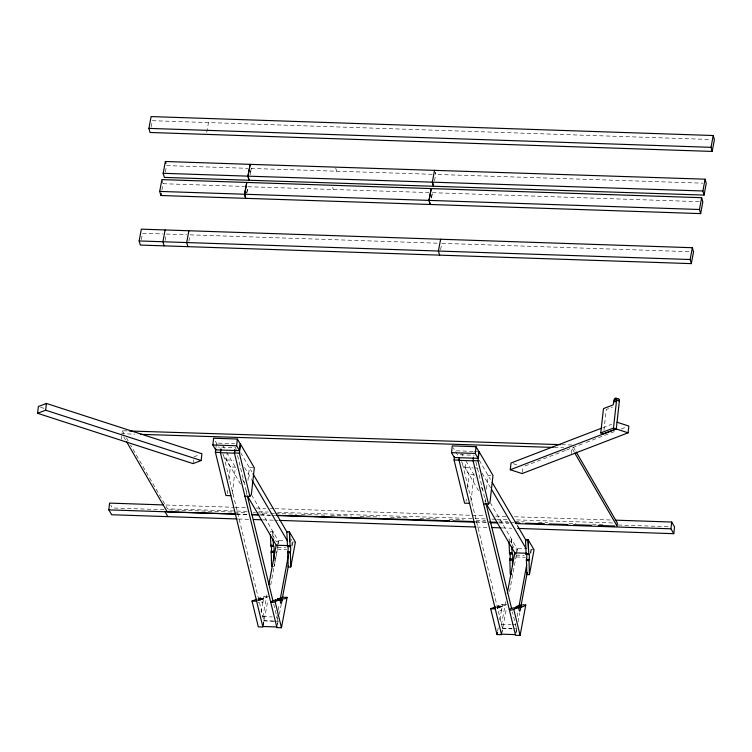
<?xml version="1.0" encoding="UTF-8"?>
<svg xmlns="http://www.w3.org/2000/svg" width="752" height="752" viewBox="0 0 752 752"><rect width="100%" height="100%" fill="white"/><g stroke="black" fill="none" stroke-linecap="round" stroke-linejoin="round"><path stroke-width="0.56" stroke-dasharray="3.76 2.82" d="M267.402 596.618C265.108 596.74 259.083 596.007 258.81 599.438A3.788 0.837 -88.1 0 1 258.566 601.215M268.549 596.656L263.67 598.517L263.379 599.598A3.788 0.837 -88.1 0 1 262.523 602.7L257.955 602.54M497.213 608.876A3.788 0.837 -88.1 0 0 497.457 607.108C497.862 603.301 504.742 604.505 507.196 604.326L502.317 606.178L497.655 606.14M121.316 439.196L121.664 435.822M571.257 453.588L571.849 448.004L574.199 452.055M126.985 430.915L122.294 430.764L121.965 433.754L134.852 434.158M193.095 463.617L193.602 459.115M215.937 447.694L216.454 443.078L234.568 443.708M240.546 484.1L226.474 459.97L227.104 454.34M227.405 493.726L227.79 490.238M228.965 479.767L230.394 466.973L222.771 453.907M232.359 493.895L235.357 467.133L230.394 466.973M246.383 494.393L246.778 490.906M247.944 480.434L249.373 467.641L254.336 467.8M277.61 546.3L278.24 540.669L285.243 540.904M291.748 545.642L292.255 541.139M478.61 490.755L465.121 467.641L465.751 462.001M466.052 501.396L466.306 499.065M467.481 488.603L469.041 474.634L461.427 461.578M471.006 501.565L474.004 474.803L469.041 474.634M485.031 502.063L485.425 498.576M486.469 489.27L488.029 475.302L492.983 475.471M522.217 472.444L522.837 466.813M516.257 553.97L516.887 548.33L525.065 548.612M530.404 553.312L530.903 548.81M603.941 430.351L606.272 409.502L612.354 407.189M497.749 606.027L502.317 606.178L502.026 607.259A3.788 0.837 -88.1 0 1 501.18 610.37L497.749 610.248M246.778 193.17L247.963 186.731L428.913 192.578M434.496 180.847L435.737 174.408L435.145 172.358L435.681 174.408L702.735 183.159M151.086 127.116L152.289 120.687L710.875 139.505M141.32 239.691L142.513 233.252L162.893 233.938M161.877 190.143L163.071 183.714L161.896 179.606M165.346 172.039L166.54 165.6L247.897 168.335M165.092 240.49L166.286 234.051L186.665 234.737M206.706 132.23L208.501 122.576M188.865 241.289L190.059 234.85L438.303 243.216M246.712 193.01L247.916 186.571M261.038 612.25L263.971 596.496M273.408 621.049L264.065 620.738L262.89 616.631L266.96 594.738M263.106 625.899L267.928 599.993M270.711 585.018L277.14 550.455M278.174 545.021L274.179 566.472L271.594 566.388M278.381 543.884L278.804 541.628L251.854 495.427M277.338 614.807L276.905 617.11L278.08 621.208L274.574 621.086M278.193 610.192L279.265 604.429M277.526 624.226L278.146 620.851M279.368 614.299L281.295 603.922M291.973 546.563L292.81 542.042L291.184 539.25M440.578 249.777L441.612 244.409M497.598 631.163L498.228 627.788M499.695 619.921L502.618 604.166M512.056 628.719L502.712 628.399L501.537 624.301L505.823 601.262M501.753 633.569L506.575 607.663M509.574 591.533L513.005 573.099M513.221 571.943L516.821 552.682M517.028 551.554L517.451 549.298L490.501 503.097M517.056 616.706L517.912 612.1M515.957 633.015L517.009 627.394M518.015 621.96L519.735 612.748M530.827 553.096L531.457 549.712L530.376 547.851M262.984 625.363L263.924 620.879L223.269 453.917M276.764 626.952L277.939 621.349L273.512 603.179M501.396 634.152L502.571 628.55L461.925 461.587M515.646 633.504L516.586 629.02L512.441 611.987M193.847 456.868L198.885 454.932M602.813 427.691L611.555 424.335M525.028 465.977L565.457 450.429M566.547 450.006L585.122 442.862M586.222 442.439L616.819 430.68M621.19 428.997L626.651 426.901M257.579 600.829L261.48 599.353L261.752 600.218A3.788 0.837 -88.1 0 0 262.523 602.7M497.204 608.133L500.155 607.014L500.4 607.889A3.788 0.837 -88.1 0 0 501.18 610.37M561.631 444.676L572.169 445.015M554.271 447.44L563.643 447.741M247.182 511.369L167.517 508.85L130.519 444.958M258.895 511.745L268.267 512.037M277.648 512.338L486.177 518.946M492.034 519.124L495.549 519.237M496.724 519.275L507.271 519.613M516.643 519.905L616.226 523.063M236.316 514.03L248.028 514.396M260.916 514.81L270.288 515.101M475.311 521.597L487.023 521.973M498.745 522.339L509.283 522.678M510.458 522.706L513.973 522.819M432.24 174.295L251.29 168.457L250.407 165.374M163.071 183.714L244.428 186.449M432.391 192.691L699.322 201.677M441.772 243.338L690.016 251.704M473.215 451.379L455.101 450.768L453.4 447.844M474.343 451.416L477.746 451.529M460.262 454.772L474.277 455.242M221.614 447.102L235.63 447.572L236.184 449.846M465.121 467.641L473.299 467.913M474.465 467.951L477.971 468.073M226.474 459.97L233.487 460.205M165.91 505.006L233.966 507.299M235.141 507.346L245.707 507.694M256.263 508.051L265.653 508.371M270.353 508.531L273.869 508.643M275.044 508.69L485.106 515.769M495.662 516.116L506.228 516.474M514.443 516.756L611.837 520.036M164.049 509.724L112.415 507.976L110.713 505.062M168.749 509.875L247.37 512.526M253.236 512.723L255.586 512.808M256.761 512.845L269.667 513.278M270.842 513.315L274.367 513.437M275.533 513.475L296.664 514.189M301.355 514.349L324.826 515.139M330.692 515.336L351.814 516.051M360.029 516.323L379.976 517M390.542 517.348L408.148 517.94M419.879 518.344L436.31 518.889M449.217 519.331L463.298 519.801M476.204 520.234L485.595 520.553M498.501 520.986L507.891 521.305M514.932 521.54L524.323 521.86M538.404 522.33L547.794 522.649M568.916 523.364L575.957 523.599M592.388 524.153L602.944 524.511M618.2 525.018L669.835 526.757M236.636 514.18L248.376 514.575M260.107 514.97L270.673 515.327M271.848 515.364L275.373 515.487M476.082 522.245L486.647 522.602M499.563 523.035L508.954 523.354M238.299 519.012L248.865 519.369M262.946 519.839L273.512 520.196M274.687 520.234L278.212 520.356M476.58 527.039L488.321 527.434M502.402 527.904L511.792 528.224M511.473 539.043L511.68 544.448L511.501 539.09L508.888 538.958L514.866 549.214L517.451 549.298M271.105 531.326L272.826 531.382L273.032 536.778M531.457 549.712L534.042 549.797M292.81 542.042L295.395 542.136M278.804 541.628L276.219 541.543L270.241 531.288M516.135 555.098L524.304 555.371M277.479 547.428L285.657 547.7M516.004 556.969L525.347 557.279M277.356 549.298L286.7 549.609M497.598 606.291L502.204 606.366M259.045 598.423L263.67 598.517M502.148 606.535L497.542 606.479L502.092 606.742M263.585 598.63L258.951 598.62L263.491 598.865M497.495 606.704L502.073 606.855M258.876 598.921L263.473 598.968M496.696 606.902L502.054 606.977M258.848 599.034L263.426 599.194M258.829 599.156L263.407 599.316M258.049 599.231L263.388 599.429M495.822 607.729L500.4 607.889M257.175 600.058L261.752 600.218M501.537 624.301L510.881 624.621M512.046 624.658L515.552 624.771L516.727 628.879L513.231 628.757M262.89 616.631L272.233 616.95M502.571 628.55L511.915 628.86M263.924 620.879L275.599 621.274M513.174 463.683L517.47 465.074M40.58 407.264L43.917 408.345M479.231 460.233L490.445 479.447M482.07 473.14L490.868 488.217M461.784 453.851L462.922 455.815M465.798 460.741L475.847 477.962M481.12 487.014L484.053 492.043M455.674 451.726L457.968 455.646M240.584 452.563L251.798 471.777M244.597 467.481L251.629 479.541M223.128 446.18L224.275 448.145M226.568 452.065L236.607 469.295M242.473 479.344L245.406 484.373M215.316 441.151L219.311 447.976M573.344 447.036L575.694 451.097M122.294 430.764L124.061 433.81M126.402 437.861L128.169 440.907M123.732 436.799L125.49 439.835M335.712 168.147L336.642 171.212M332.694 187.445L333.315 189.485M475.941 462.057L485.613 501.81M237.566 455.524L246.966 494.139M272.854 531.42L273.042 536.796M251.29 168.457L250.106 174.887L251.384 168.457M432.212 193.762L431.225 199.13L432.193 193.762"/><path stroke-width="1.13" d="M277.385 600.002C277.45 597.276 285.44 600.585 287.114 597.379L281.464 627.751L276.896 627.6L234.408 452.986L234.793 449.517M516.032 607.663C516.126 605.153 523.354 604.495 525.77 605.04L520.111 635.421L515.543 635.261L473.055 460.656L473.44 457.188M520.61 607.823L520.6 607.983A3.788 0.837 -88.1 0 1 519.745 611.085A3.788 0.837 -88.1 0 1 518.965 608.603C518.983 605.078 511.398 612.382 509.254 609.44C514.998 606.009 520.497 609.27 525.77 605.04M617.176 525.093L617.392 523.101L576.286 452.112M37.6 413.299L38.352 406.541L46.408 403.439L201.903 453.766L201.151 460.525L193.095 463.617L37.6 413.299L45.656 410.197L201.151 460.525M45.656 410.197L46.408 403.439M237.124 518.965L111.663 514.744L108.824 509.875L109.576 503.107L163.56 504.93M212.854 444.987L213.615 438.228L237.388 439.027L240.226 443.896L239.465 450.655L215.702 449.856L212.854 444.987L236.626 445.786L239.465 450.655M230.902 495.681L225.938 495.512L215.42 452.319L215.805 448.85M256.902 599.194L252.033 601.055L258.321 626.877L262.899 627.027L220.383 452.488L220.768 449.019M236.626 445.786L237.388 439.027M249.88 496.348L239.371 453.155L240.405 443.906L254.336 467.8L251.347 494.562L249.88 496.348L244.926 496.179M451.51 452.657L452.262 445.898L476.035 446.697L478.874 451.567L478.122 458.325L454.349 457.526L451.51 452.657L475.273 453.456L478.122 458.325M469.549 503.342L464.586 503.182L454.067 459.989L454.462 456.52M495.549 606.864L490.68 608.716L496.969 634.538L501.546 634.697L459.03 460.149L459.293 457.846M475.273 453.456L476.035 446.697M488.527 504.009L478.018 460.816L479.052 451.576L492.983 475.471L489.994 502.233L488.527 504.009L483.574 503.849M617.016 422.229L628.832 426.055L628.089 432.814L522.095 473.572L510.27 469.746L511.022 462.988L601.722 428.114M600.754 432.917L603.471 408.599L612.598 405.131A1.391 0.705 -72.1 0 0 613.472 403.598L613.735 401.286A2.557 1.288 -72.1 0 1 615.456 398.081A2.557 1.288 -72.1 0 1 616.584 400.205L613.472 428.085L600.754 432.917L603.555 433.819L616.264 428.988L628.089 432.814M510.27 469.746L616.264 428.988L619.385 401.107A2.557 1.288 -72.1 0 0 618.642 398.927M517.658 528.421L673.773 533.685L670.934 528.816L671.686 522.048L615.362 520.149M673.773 533.685L674.535 526.917L671.686 522.048M277.582 599.203L282.216 599.259L281.953 600.312A3.788 0.837 -88.1 0 1 281.098 603.424A3.788 0.837 -88.1 0 1 280.317 600.942C280.336 597.257 272.844 604.787 270.607 601.769L275.476 599.917L275.73 600.528M246.788 182.633L244.607 194.43L245.782 198.537M247.934 176.156L250.106 164.35L705.075 179.173L706.241 183.281L704.079 195.078L249.109 180.254L247.934 176.156L702.904 190.98L704.079 195.078M429.054 200.389L431.234 188.583L701.654 197.701L702.829 201.799L700.638 213.606L430.191 204.488L429.016 200.389L431.216 188.583L161.896 179.606L159.697 191.412L160.881 195.511L430.238 204.488L429.054 200.389L159.697 191.412M433.509 186.214L432.344 182.106L434.562 170.309M702.904 190.98L705.075 179.173M148.915 128.385L151.114 116.579L713.225 135.52L714.4 139.618L712.2 151.425L150.09 132.484L148.915 128.385L711.025 147.326L712.2 151.425M139.148 240.95L141.338 229.153L692.348 247.718L693.523 251.817L691.332 263.623L140.323 245.058L139.148 240.95L690.157 259.515L691.332 263.623M163.175 173.298L165.365 161.492L250.209 164.359L248.01 176.156L249.185 180.254L164.35 177.397L163.175 173.298L248.01 176.156M160.881 195.511L161.276 193.367M165.111 229.952L162.921 241.749L164.096 245.857M188.884 230.751L186.684 242.558L187.868 246.656M246.741 182.463L244.541 194.27L245.716 198.368M268.896 584.37L276.181 545.2L287.866 545.585M280.336 598.667L288.486 554.882M282.583 597.013L288.373 565.899M290.77 566.98L295.395 542.136L289.417 531.88L286.832 531.796L287.48 546.441A2.839 0.63 -88.1 0 1 288.138 548.481A2.839 0.63 -88.1 0 1 287.772 551.733L288.185 566.886L290.77 566.98L290.357 551.818A2.839 0.63 -88.1 0 0 290.714 548.565A2.839 0.63 -88.1 0 0 290.15 546.591L289.417 531.88L289.793 541.6M440.634 239.239L438.407 251.036L439.619 255.135M496.969 634.538L497.392 632.291M507.327 593.196L514.829 552.861L526.513 553.256M518.983 606.338L526.701 564.855M521.014 605.83L527.255 572.3M529.417 574.641L534.042 549.797L528.064 539.551L525.479 539.466L526.127 554.102A2.839 0.63 -88.1 0 1 526.785 556.151A2.839 0.63 -88.1 0 1 526.419 559.394L526.832 574.556L529.417 574.641L529.004 559.488A2.839 0.63 -88.1 0 0 529.37 556.236A2.839 0.63 -88.1 0 0 528.806 554.262L528.064 539.551L528.44 549.27M690.157 259.515L692.348 247.718M700.638 213.606L699.463 209.498L701.654 197.701M711.025 147.326L713.225 135.52M221.144 449.339L220.439 452.704L234.455 453.174L234.925 450.937M459.557 458.128L459.087 460.365L473.102 460.844M508.982 541.299L509.555 553.641A2.839 0.63 -88.1 0 1 510.194 555.643A2.839 0.63 -88.1 0 1 509.828 558.896L510.241 574.058L511.971 574.114M270.372 534.804L270.908 545.971A2.839 0.63 -88.1 0 1 271.547 547.982A2.839 0.63 -88.1 0 1 271.181 551.225L271.594 566.388M273.202 541.102L273.117 538.949L273.512 546.093A2.839 0.63 -88.1 0 1 274.123 548.067A2.839 0.63 -88.1 0 1 273.766 551.319L273.954 560.635M287.753 551.789L290.357 551.818M511.849 548.772L511.774 546.619L512.14 553.726A2.839 0.63 -88.1 0 1 512.779 555.737A2.839 0.63 -88.1 0 1 512.413 558.98L512.516 565.965M526.4 559.46L529.004 559.488M287.527 546.507L290.131 546.61M509.583 553.669L512.187 553.773M526.203 554.196L528.806 554.262L526.109 554.055M273.54 546.112L270.889 545.933M277.676 599.071L282.545 597.22L287.114 597.379M129.325 430.99L560.456 444.639M140.718 434.346L553.105 447.412M236.316 514.03L167.188 511.839L126.665 441.866M251.544 514.509L258.575 514.735M276.144 515.289L449.536 520.779M453.052 520.892L472.97 521.521M489.364 522.038L496.395 522.264M515.139 522.856L519.829 523.007M525.686 523.195L544.429 523.787M549.12 523.937L567.863 524.529M573.72 524.717L591.298 525.272M598.319 525.498L614.722 526.015M429.016 200.389L699.463 209.498M454.067 459.989L459.03 460.149M473.055 460.656L478.018 460.816M215.42 452.319L220.383 452.488M234.408 452.986L239.371 453.155M108.824 509.875L235.461 514.142M251.892 514.697L258.932 514.932M276.539 515.524L474.916 522.208M490.172 522.725L497.213 522.96M515.994 523.589L670.934 528.816M253.556 519.519L261.781 519.801M279.387 520.393L475.405 527.002M491.836 527.547L501.227 527.866M528.609 553.585L526.024 553.5L528.618 553.773M509.433 553.002L512.018 553.171M509.442 553.181L512.037 553.359M526.043 553.773L528.647 553.942M270.786 545.332L273.361 545.416M287.377 545.83L289.962 546.008M509.471 553.35L512.084 553.585M526.071 553.933L528.675 554.083M270.786 545.416L273.38 545.604M287.386 546.018L289.981 546.187M509.518 553.557L512.121 553.688M270.805 545.604L273.399 545.773M287.414 546.187L290.028 546.413M270.852 545.83L273.437 545.914M287.443 546.328L290.065 546.525M509.828 558.896L512.413 558.98M271.181 551.225L273.766 551.319M509.706 560.033L512.291 560.118M526.297 560.531L528.872 560.616M287.649 552.861L290.225 552.955M271.058 552.363L273.634 552.447M516.257 606.817L520.892 606.902M516.201 606.93L520.807 607.024M516.145 607.099L520.741 607.165M516.116 607.202L520.694 607.353M277.526 599.344L282.122 599.419M516.069 607.428L520.666 607.466M277.469 599.532L282.066 599.588M516.051 607.55L520.628 607.701M277.441 599.645L282.019 599.795M277.422 599.758L281.991 599.908M275.476 599.917L281.972 600.04M490.68 608.716L495.258 608.876M252.033 601.055L256.611 601.205M501.396 634.152L515.411 634.622M262.749 626.482L276.764 626.952M616.396 398.381L618.257 398.983M616.584 400.205L619.385 401.107M613.472 428.085L616.264 428.988M492.212 482.464L516.248 523.674M517.423 525.686L526.212 540.763M491.451 489.223L526.043 548.528M486.234 503.831L515.543 554.092M252.973 473.788L286.982 532.087M252.221 480.547L287.396 540.867M247.577 496.16L276.313 545.416M165.036 511.764L167.875 516.633M574.782 453.071L617.063 526.09M432.381 182.106L433.566 186.214M165.365 161.492L165.957 163.551M513.832 609.599L520.111 635.421M485.895 502.947L511.614 608.575M275.176 601.929L281.464 627.751M247.521 496.414L272.957 600.904M615.399 401.549A1.419 0.714 -72.1 0 0 615.766 399.199A1.419 0.714 -72.1 0 0 614.412 400.666A1.419 0.714 -72.1 0 0 615.399 401.549"/></g></svg>
